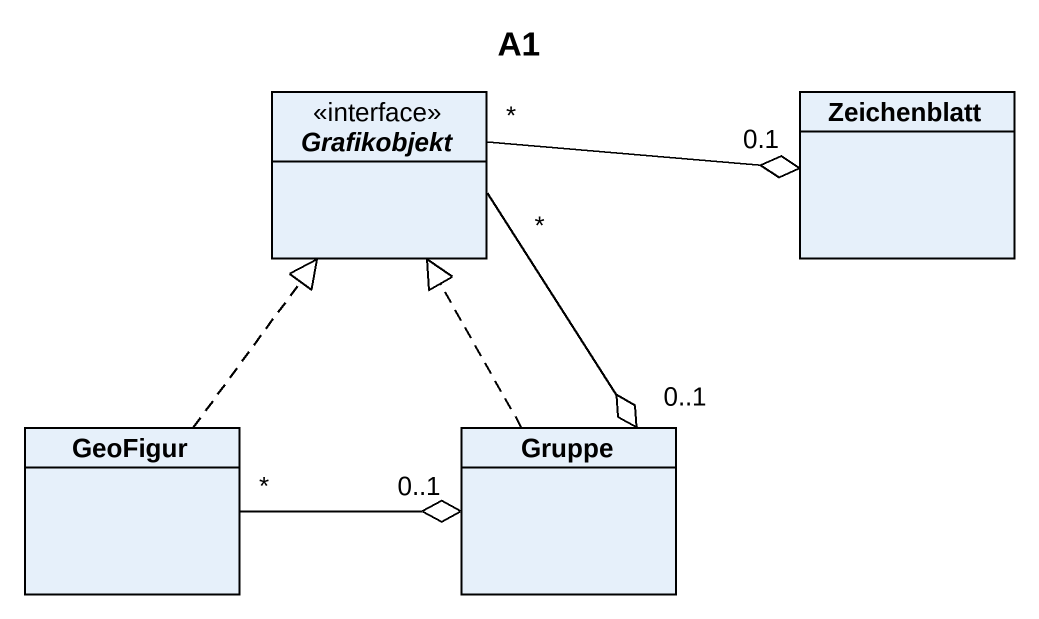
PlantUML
@startuml
title A1
hide circle
hide empty members
interface Grafikobjekt
class Zeichenblatt
class GeoFigur
class Gruppe
Grafikobjekt "*" -right-o "0.1" Zeichenblatt
Grafikobjekt "*" --o "0..1" Gruppe
GeoFigur .up.|> Grafikobjekt
GeoFigur "*" -right-o "0..1" Gruppe
Gruppe .up.|> Grafikobjekt
@enduml
